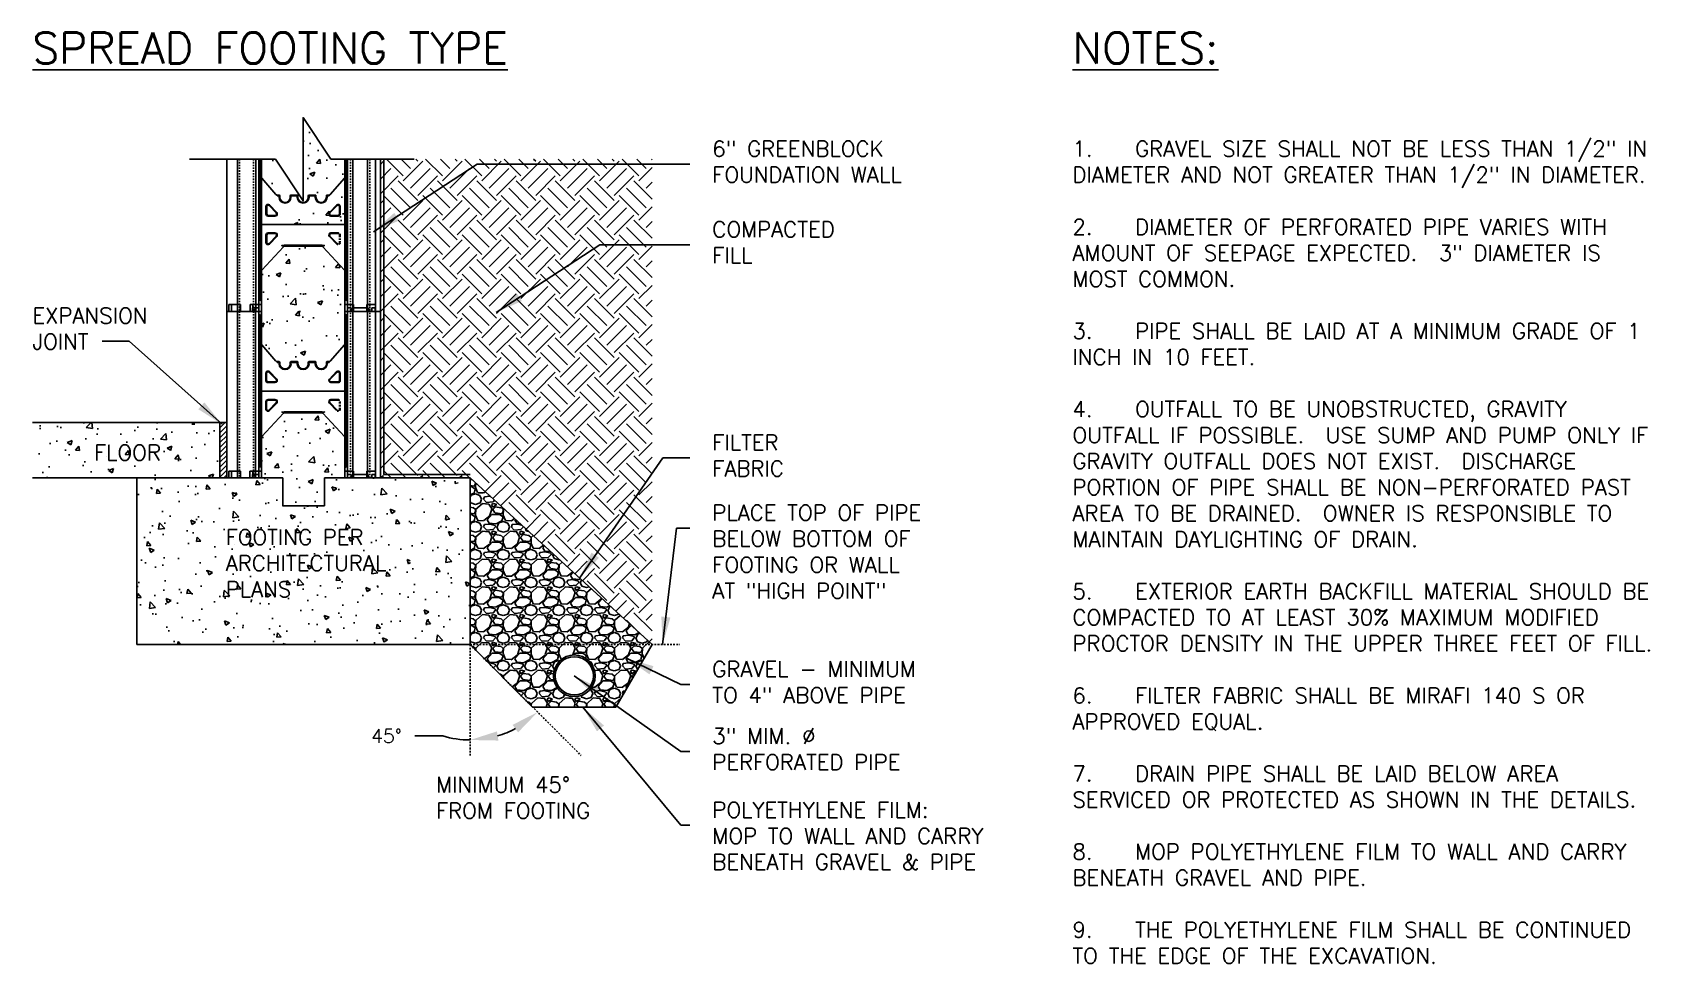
# Model space of a CAD drawing. Header units: inches. Extents: x 210 to 327, y -311 to -188.
# Drawn here: x 210.1 to 326.6, y -255.5 to -188.4 of the extents above; entities that cross this region are included whole.
import ezdxf

# ---------------------------------------------------------------- set-up
doc = ezdxf.new("R2010")
doc.units = ezdxf.units.IN
doc.header["$MEASUREMENT"] = 0
doc.linetypes.add('DASHED2', pattern=[0.375, 0.25, -0.125])
doc.linetypes.add('HIDDEN2', pattern=[0.1875, 0.125, -0.0625])
for name, color, linetype in [('LAYER 12', 12, 'Continuous'), ('LAYER 2', 2, 'Continuous'), ('LAYER 3', 3, 'Continuous'), ('LAYER 5', 5, 'Continuous'), ('LAYER 7', 7, 'Continuous'), ('LAYER 8', 8, 'Continuous'), ('LAYER 9', 9, 'Continuous')]:
    doc.layers.add(name, color=color, linetype=linetype)
doc.styles.add('NOTES', font='simplex.shx', dxfattribs={"height": 1})
doc.dimstyles.new('DIM-16', dxfattribs={"dimscale": 16, "dimtxt": 0.09375, "dimasz": 0.125, "dimexe": 0.1875, "dimexo": 0.0625, "dimgap": 0.0625, "dimtad": 0, "dimtih": 1, "dimtoh": 1, "dimdec": 4, "dimzin": 3, "dimdsep": 46, "dimlunit": 4, "dimtxsty": 'NOTES', "dimcen": 0.0625, "dimclrt": 4, "dimadec": 0, "dimazin": 0, "dimtfac": 1, "dimtdec": 4, "dimtofl": 0, "dimtmove": 0, "dimatfit": 3, "dimfxl": 1, "dimfrac": 2, "dimtolj": 1, "dimtzin": 0, "dimarcsym": 0})
pattern_1 = [(50, (0, 0), (3.5863, -0.31376), [0.375, -4.125]), (355, (0, 0), (-0.693757, 3.76096), [0.3, -3.3]), (100.4514, (0.299, -0.026), (2.892547, 3.447198), [0.3187, -3.50571]), (46.1842, (0, 1), (5.336205, -0.827595), [0.5625, -6.1875]), (96.6356, (0.4447, 0.931), (4.67331, 4.87059), [0.47805, -5.258565]), (351.1842, (0, 1), (4.67331, 4.87059), [0.45, -4.95]), (21, (0.5, 0.75), (2.984535, -2.013094), [0.375, -4.125]), (326, (0.5, 0.75), (1.216577, 3.62575), [0.3, -3.3]), (71.4514, (0.7487, 0.5822), (4.201113, 1.612652), [0.3187, -3.50571]), (37.5, (0, 0), (0.0607993, 1.6644693), [0, -3.26, 0, -3.35, 0, -3.3125]), (7.5, (0, 0), (1.315348, 1.972059), [0, -1.91, 0, -3.185, 0, -1.2625]), (327.5, (-1.115, 0), (2.669112, -0.1127744), [0, -1.25, 0, -3.9, 0, -5.175]), (317.5, (-1.615, 0), (2.91593, 0.500525), [0, -1.625, 0, -2.59, 0, -3.675])]

# ---------------------------------------------------------------- blocks, each defined once
blk = doc.blocks.new('A$C262E59E6')
at = {"layer": 'LAYER 12'}
for p, q in [((0.35, 12.5), (0.97, 12.5)), ((0.35, 12.5), (0.35, 0)), ((0.35, 12.5), (0.97, 12.5)), ((0.35, 12.5), (0.35, 12)), ((0.92, 12.5), (0.92, 0)), ((0.97, 12.5), (0.97, 12)), ((0.97, 12.5), (0.97, 12)), ((1.94, 12.5), (1.94, 12)), ((1.94, 12.5), (2.56, 12.5)), ((1.94, 12.5), (1.94, 12)), ((1.94, 12.5), (2.56, 12.5)), ((1.99, 12.5), (1.99, 0)), ((2.11, 12.25), (2.11, 12)), ((2.11, 12.25), (2.36, 12.25)), ((2.36, 12.25), (2.36, 0)), ((2.41, 11.73), (2.5, 11.78)), ((2.46, 11.65), (2.41, 11.73)), ((2.5, 11.78), (2.56, 11.67)), ((2.56, 12.5), (2.56, 12)), ((2.56, 11.65), (2.56, 9.67)), ((8.56, 12.5), (9.19, 12.5)), ((8.56, 12.5), (8.56, 12)), ((8.56, 12.5), (9.19, 12.5)), ((8.56, 9.67), (8.56, 11.65)), ((8.57, 11.67), (8.63, 11.78)), ((8.63, 11.78), (8.71, 11.73)), ((8.71, 11.73), (8.67, 11.65)), ((8.76, 12.25), (8.76, 0)), ((8.76, 12.25), (9.01, 12.25)), ((8.76, 12.25), (8.76, 12)), ((8.76, 12.25), (9.01, 12.25)), ((8.98, 12), (8.98, 0)), ((9.01, 12.25), (9.01, 12)), ((9.01, 12.25), (9.01, 12)), ((9.19, 12.5), (9.19, 12)), ((9.19, 12.5), (9.19, 12)), ((10.09, 12.5), (10.09, 12)), ((10.09, 12.5), (10.71, 12.5)), ((10.09, 12.5), (10.09, 12)), ((10.09, 12.5), (10.71, 12.5)), ((10.3, 12), (10.3, 0)), ((10.71, 12.5), (10.71, 12)), ((10.71, 12.5), (10.71, 12)), ((2.46, 11.63), (2.46, 0.93)), ((2.46, 11.59), (2.46, 11.62)), ((8.66, 11.63), (8.66, 0.93)), ((8.66, 11.62), (8.66, 11.59)), ((2.56, 9.67), (2.56, 2.91)), ((2.59, 9.6), (3.61, 8.41)), ((7.52, 8.41), (8.53, 9.6)), ((8.56, 2.91), (8.56, 9.67)), ((3.68, 8.38), (3.69, 8.38)), ((3.84, 8.38), (3.68, 8.38)), ((3.69, 8.38), (3.69, 8.33)), ((3.69, 8.33), (3.79, 8.33)), ((3.84, 8.28), (3.84, 8.23)), ((3.89, 8.23), (3.89, 8.33)), ((4.64, 8.33), (4.64, 8.23)), ((5.14, 8.38), (4.69, 8.38)), ((4.69, 8.23), (4.69, 8.28)), ((4.74, 8.33), (5.09, 8.33)), ((5.14, 8.28), (5.14, 8.23)), ((5.19, 8.23), (5.19, 8.33)), ((5.94, 8.33), (5.94, 8.23)), ((6.44, 8.38), (5.99, 8.38)), ((5.99, 8.23), (5.99, 8.28)), ((6.04, 8.33), (6.39, 8.33)), ((6.44, 8.28), (6.44, 8.23)), ((6.49, 8.23), (6.49, 8.33)), ((7.24, 8.33), (7.24, 8.23)), ((7.44, 8.38), (7.29, 8.38)), ((7.29, 8.23), (7.29, 8.28)), ((7.34, 8.33), (7.44, 8.33)), ((7.44, 8.33), (7.44, 8.38)), ((7.44, 8.38), (7.44, 8.38)), ((2.89, 7.02), (2.89, 7.56)), ((2.94, 7.02), (2.94, 7.56)), ((3.11, 7.63), (3.63, 7.09)), ((3.15, 7.66), (3.67, 7.12)), ((7.98, 7.66), (7.46, 7.12)), ((8.02, 7.63), (7.5, 7.09)), ((8.19, 7.02), (8.19, 7.56)), ((8.24, 7.02), (8.24, 7.56)), ((2.46, 6.25), (8.66, 6.25)), ((3.56, 6.92), (3.04, 6.92)), ((3.56, 6.87), (3.04, 6.87)), ((7.57, 6.92), (8.09, 6.92)), ((7.57, 6.87), (8.09, 6.87)), ((3.04, 5.65), (3.56, 5.65)), ((3.04, 5.6), (3.56, 5.6)), ((3.63, 5.43), (3.11, 4.89)), ((3.67, 5.4), (3.15, 4.86)), ((4.19, 4.77), (4.04, 4.75)), ((4.04, 4.74), (4.19, 4.72)), ((5.56, 4.77), (4.19, 4.77)), ((4.19, 4.72), (5.56, 4.72)), ((4.25, 4.7), (5.56, 4.7)), ((6.93, 4.77), (5.56, 4.77)), ((5.56, 4.72), (6.93, 4.72)), ((5.56, 4.7), (6.88, 4.7)), ((7.09, 4.75), (6.93, 4.77)), ((6.93, 4.72), (7.09, 4.74)), ((7.46, 5.4), (7.98, 4.86)), ((7.5, 5.43), (8.02, 4.89)), ((8.09, 5.65), (7.57, 5.65)), ((8.09, 5.6), (7.57, 5.6)), ((8.19, 4.96), (8.19, 5.5)), ((8.24, 4.96), (8.24, 5.5)), ((2.59, 2.98), (4.14, 4.66)), ((6.98, 4.66), (8.53, 2.98)), ((2.56, 0.9), (2.56, 2.91)), ((8.56, 2.91), (8.56, 0.9)), ((0.35, 0.5), (0.97, 0.5)), ((0.35, 0.5), (0.97, 0.5)), ((0.35, 0.5), (0.35, 0)), ((0.35, 0.5), (0.97, 0.5)), ((0.35, 0.5), (0.35, 0)), ((0.35, 0.5), (0.97, 0.5)), ((0.35, 0.5), (0.97, 0.5)), ((0.35, 0.5), (0.97, 0.5)), ((0.35, 0.5), (0.97, 0.5)), ((0.35, 0.5), (0.35, 0)), ((0.35, 0.5), (0.97, 0.5)), ((0.35, 0.5), (0.35, 0)), ((0.35, 0.5), (0.97, 0.5)), ((0.35, 0.5), (0.97, 0.5)), ((0.35, 0.5), (0.97, 0.5)), ((0.35, 0.5), (0.97, 0.5)), ((0.35, 0.5), (0.35, 0)), ((0.35, 0.5), (0.97, 0.5)), ((0.35, 0.5), (0.97, 0.5)), ((0.35, 0.5), (0.97, 0.5)), ((0.35, 0.5), (0.97, 0.5)), ((0.35, 0.5), (0.35, 0)), ((0.35, 0.5), (0.97, 0.5)), ((0.35, 0.5), (0.97, 0.5)), ((0.35, 0.5), (0.97, 0.5)), ((0.35, 0.5), (0.35, 0)), ((0.35, 0.5), (0.97, 0.5)), ((0.35, 0.5), (0.35, 0)), ((0.35, 0.5), (0.35, 0)), ((0.37, 0.25), (0.37, 0)), ((0.62, 0.25), (0.37, 0.25)), ((0.37, 0.25), (0.37, 0)), ((0.62, 0.25), (0.37, 0.25)), ((0.37, 0.25), (0.37, 0)), ((0.62, 0.25), (0.37, 0.25)), ((0.62, 0.25), (0.62, 0)), ((0.62, 0.25), (0.62, 0)), ((0.62, 0.25), (0.62, 0)), ((1.94, 0.25), (0.87, 0.25)), ((0.87, 0.25), (0.87, 0)), ((1.94, 0.25), (0.87, 0.25)), ((0.87, 0.25), (0.87, 0)), ((1.94, 0.25), (0.87, 0.25)), ((0.87, 0.25), (0.87, 0)), ((0.97, 0.5), (0.97, 0)), ((0.97, 0.5), (0.97, 0)), ((0.97, 0.5), (0.97, 0)), ((0.97, 0.5), (0.97, 0)), ((0.97, 0.5), (0.97, 0)), ((0.97, 0.5), (0.97, 0)), ((0.97, 0.5), (0.97, 0)), ((0.97, 0.5), (0.97, 0)), ((0.97, 0.5), (0.97, 0)), ((0.97, 0.5), (0.97, 0)), ((0.97, 0.5), (0.97, 0)), ((0.97, 0.5), (0.97, 0)), ((0.97, 0.5), (0.97, 0)), ((0.97, 0.5), (0.97, 0)), ((0.97, 0.5), (0.97, 0)), ((0.97, 0.5), (0.97, 0)), ((0.97, 0.5), (0.97, 0)), ((0.97, 0.5), (0.97, 0)), ((0.97, 0.5), (0.97, 0)), ((0.97, 0.5), (0.97, 0)), ((1.94, 0.5), (1.94, 0)), ((1.94, 0.5), (2.56, 0.5)), ((1.94, 0.5), (1.94, 0)), ((1.94, 0.5), (2.56, 0.5)), ((1.94, 0.5), (1.94, 0)), ((1.94, 0.5), (2.56, 0.5)), ((1.94, 0.5), (1.94, 0)), ((1.94, 0.5), (2.56, 0.5)), ((1.94, 0.5), (1.94, 0)), ((1.94, 0.5), (2.56, 0.5)), ((1.94, 0.5), (1.94, 0)), ((1.94, 0.5), (2.56, 0.5)), ((1.94, 0.5), (1.94, 0)), ((1.94, 0.5), (2.56, 0.5)), ((1.94, 0.5), (1.94, 0)), ((2.56, 0.5), (1.94, 0.5)), ((1.94, 0.5), (1.94, 0)), ((1.94, 0.5), (2.56, 0.5)), ((1.94, 0.5), (1.94, 0)), ((1.94, 0.5), (2.56, 0.5)), ((1.94, 0.5), (1.94, 0)), ((1.94, 0.5), (2.56, 0.5)), ((1.94, 0.5), (1.94, 0)), ((1.94, 0.5), (2.56, 0.5)), ((1.94, 0.5), (1.94, 0)), ((1.94, 0.5), (2.56, 0.5)), ((1.94, 0.5), (1.94, 0)), ((1.94, 0.5), (2.56, 0.5)), ((1.94, 0.5), (1.94, 0)), ((1.94, 0.5), (2.56, 0.5)), ((1.94, 0.5), (1.94, 0)), ((1.94, 0.5), (2.56, 0.5)), ((1.94, 0.5), (1.94, 0)), ((1.94, 0.5), (2.56, 0.5)), ((1.94, 0.5), (1.94, 0)), ((1.94, 0.5), (2.56, 0.5)), ((1.94, 0.5), (1.94, 0)), ((2.56, 0.5), (1.94, 0.5)), ((1.94, 0.5), (1.94, 0)), ((1.94, 0.5), (2.56, 0.5)), ((1.94, 0.5), (1.94, 0)), ((1.94, 0.5), (2.56, 0.5)), ((1.94, 0.5), (1.94, 0)), ((2.56, 0.5), (1.94, 0.5)), ((1.94, 0.5), (1.94, 0)), ((1.94, 0.5), (2.56, 0.5)), ((2.11, 0.25), (2.11, 0)), ((2.11, 0.25), (2.36, 0.25)), ((2.11, 0.25), (2.11, 0)), ((2.11, 0.25), (2.36, 0.25)), ((2.11, 0.25), (2.11, 0)), ((2.11, 0.25), (2.36, 0.25)), ((2.11, 0.25), (2.11, 0)), ((2.36, 0.25), (2.11, 0.25)), ((2.11, 0.25), (2.11, 0)), ((2.11, 0.25), (2.36, 0.25)), ((2.11, 0.25), (2.11, 0)), ((2.11, 0.25), (2.36, 0.25)), ((2.11, 0.25), (2.11, 0)), ((2.11, 0.25), (2.36, 0.25)), ((2.11, 0.25), (2.11, 0)), ((2.11, 0.25), (2.36, 0.25)), ((2.11, 0.25), (2.11, 0)), ((2.11, 0.25), (2.36, 0.25)), ((2.11, 0.25), (2.11, 0)), ((2.36, 0.25), (2.11, 0.25)), ((2.11, 0.25), (2.11, 0)), ((2.11, 0.25), (2.36, 0.25)), ((2.11, 0.25), (2.11, 0)), ((2.36, 0.25), (2.11, 0.25)), ((2.36, 0.25), (2.36, 0)), ((2.36, 0.25), (2.36, 0)), ((2.36, 0.25), (2.36, 0)), ((2.46, 0.9), (2.41, 0.82)), ((2.41, 0.82), (2.5, 0.77)), ((2.46, 0.96), (2.46, 0.93)), ((2.5, 0.77), (2.56, 0.88)), ((2.56, 0.5), (2.56, 0)), ((2.56, 0.5), (2.56, 0)), ((2.56, 0.5), (2.56, 0)), ((2.56, 0.5), (2.56, 0)), ((2.56, 0.5), (2.56, 0)), ((2.56, 0.5), (2.56, 0)), ((2.56, 0.5), (2.56, 0)), ((2.56, 0.5), (2.56, 0)), ((2.56, 0.5), (2.56, 0)), ((2.56, 0.5), (2.56, 0)), ((2.56, 0.5), (2.56, 0)), ((8.56, 0.5), (9.18, 0.5)), ((8.56, 0.5), (9.18, 0.5)), ((8.56, 0.5), (9.18, 0.5)), ((8.57, 0.88), (8.63, 0.77)), ((8.63, 0.77), (8.71, 0.82)), ((8.66, 0.93), (8.66, 0.96)), ((8.71, 0.82), (8.67, 0.9)), ((8.76, 0.5), (8.76, 0)), ((8.76, 0.5), (9.39, 0.5)), ((8.76, 0.25), (8.76, 0)), ((8.76, 0.25), (9.01, 0.25)), ((8.76, 0.25), (9.01, 0.25)), ((8.76, 0.25), (8.76, 0)), ((8.76, 0.25), (9.01, 0.25)), ((8.96, 0.25), (9.21, 0.25)), ((9.01, 0.25), (9.01, 0)), ((9.01, 0.25), (9.01, 0)), ((9.01, 0.25), (9.01, 0)), ((9.18, 0.5), (9.18, 0)), ((9.18, 0.5), (9.18, 0)), ((9.18, 0.5), (9.18, 0)), ((9.21, 0.25), (9.21, 0)), ((9.39, 0.5), (9.39, 0)), ((10.08, 0.5), (10.08, 0)), ((10.08, 0.5), (10.71, 0.5)), ((10.08, 0.5), (10.08, 0)), ((10.08, 0.5), (10.71, 0.5)), ((10.08, 0.5), (10.08, 0)), ((10.08, 0.5), (10.71, 0.5)), ((10.29, 0.5), (10.29, 0)), ((10.29, 0.5), (10.91, 0.5)), ((10.71, 0.5), (10.71, 0)), ((10.71, 0.5), (10.71, 0)), ((10.71, 0.5), (10.71, 0)), ((10.91, 0.5), (10.91, 0))]:
    blk.add_line(p, q, dxfattribs=at)
at = {"layer": 'LAYER 12', "linetype": 'DASHED2', "ltscale": 0.15}
for p, q in [((0.76, 12.5), (0.76, 0)), ((2.15, 12.5), (2.15, 0)), ((9.14, 12), (9.14, 0)), ((10.14, 12), (10.14, 0)), ((2.89, 4.96), (2.89, 5.5)), ((2.94, 4.96), (2.94, 5.5))]:
    blk.add_line(p, q, dxfattribs=at)
at = {"layer": 'LAYER 12'}
for centre, radius, start, end in [((2.41, 11.62), 0.05, 0, 30), ((2.51, 11.65), 0.05, 0, 30), ((8.61, 11.65), 0.05, 150, 180), ((8.71, 11.62), 0.05, 150, 180), ((2.66, 9.67), 0.1, 180, 223.8309), ((8.46, 9.67), 0.1, 316.1691, 360), ((3.68, 8.48), 0.1, 223.8309, 270), ((3.79, 8.28), 0.05, 360, 90), ((3.84, 8.33), 0.05, 0, 90), ((4.26, 8.23), 0.425, 180, 360), ((4.26, 8.23), 0.375, 180, 0), ((4.69, 8.33), 0.05, 90, 180), ((4.74, 8.28), 0.05, 90, 180), ((5.09, 8.28), 0.05, 360, 90), ((5.14, 8.33), 0.05, 0, 90), ((5.56, 8.23), 0.425, 180, 270), ((5.56, 8.23), 0.375, 180, 270), ((5.56, 8.23), 0.425, 270, 0), ((5.56, 8.23), 0.375, 270, 0), ((5.99, 8.33), 0.05, 90, 180), ((6.04, 8.28), 0.05, 90, 180), ((6.39, 8.28), 0.05, 0, 90), ((6.44, 8.33), 0.05, 0, 90), ((6.86, 8.23), 0.425, 180, 0), ((6.86, 8.23), 0.375, 180, 0), ((7.29, 8.33), 0.05, 90, 180), ((7.34, 8.28), 0.05, 90, 180), ((7.44, 8.48), 0.1, 270, 316.1691), ((3.04, 7.56), 0.15, 43.8309, 180), ((3.04, 7.02), 0.15, 180, 270), ((3.04, 7.56), 0.1, 43.8309, 180), ((3.04, 7.02), 0.1, 180, 270), ((3.56, 7.02), 0.15, 270, 43.8309), ((3.56, 7.02), 0.1, 270, 43.8309), ((7.57, 7.02), 0.15, 136.1691, 270), ((7.57, 7.02), 0.1, 136.1691, 270), ((8.09, 7.56), 0.15, 0, 136.1691), ((8.09, 7.56), 0.1, 0, 136.1691), ((8.09, 7.02), 0.15, 270, 0), ((8.09, 7.02), 0.1, 270, 360), ((3.56, 5.5), 0.15, 316.1691, 90), ((3.56, 5.5), 0.1, 316.1691, 90), ((4.04, 4.75), 0.01, 97.4099, 262.5901), ((4.25, 4.55), 0.15, 90, 135), ((6.88, 4.55), 0.15, 45, 90), ((7.09, 4.75), 0.01, 277.4099, 82.5901), ((7.57, 5.5), 0.15, 90, 223.8309), ((7.57, 5.5), 0.1, 90, 223.8309), ((8.09, 4.96), 0.15, 223.8309, 360), ((8.09, 4.96), 0.1, 223.8309, 0), ((8.09, 5.5), 0.15, 360, 90), ((8.09, 5.5), 0.1, 0, 90), ((2.66, 2.91), 0.1, 135, 180), ((8.46, 2.91), 0.1, 360, 45), ((2.41, 0.93), 0.05, 330, 360), ((2.51, 0.9), 0.05, 330, 360), ((8.61, 0.9), 0.05, 180, 210), ((8.71, 0.93), 0.05, 180, 210)]:
    blk.add_arc(centre, radius, start, end, dxfattribs=at)
at = {"layer": 'LAYER 12', "linetype": 'DASHED2', "ltscale": 0.15}
for centre, radius, start, end in [((3.04, 5.5), 0.15, 90, 180), ((3.04, 4.96), 0.15, 180, 316.1691), ((3.04, 5.5), 0.1, 90, 180), ((3.04, 4.96), 0.1, 180, 316.1691)]:
    blk.add_arc(centre, radius, start, end, dxfattribs=at)
at = {"layer": 'LAYER 3'}
for p, q in [((0, 12), (0, 0)), ((0, 12), (2.56, 12)), ((2.56, 12), (2.56, 0)), ((8.56, 12), (8.56, 0)), ((8.56, 12), (11.06, 12)), ((11.06, 12), (11.06, 0)), ((0, 0), (2.56, 0)), ((8.56, 0), (11.06, 0))]:
    blk.add_line(p, q, dxfattribs=at)
blk = doc.blocks.new('*D13')
at = {"layer": 'DEFPOINTS', "color": 0}
for p in [(241.63, -232.47), (241.63, -232.47), (245.06, -238.42), (241.63, -240.47), (249.63, -240.47)]:
    blk.add_point(p, dxfattribs=at)
at = {"layer": 'LAYER 7', "color": 0, "lineweight": -2}
blk.add_line((239.65, -239.05), (237.65, -239.05), dxfattribs=at)
for start, end in [(286.7364, 298.2636), (253.2636, 270)]:
    blk.add_arc((241.63, -232.47), 6.87, start, end, dxfattribs=at)
at = {"layer": 'LAYER 7', "color": 0}
for points in [[(244.68, -238.25), (245.08, -238.79), (246.49, -237.33)], [(243.66, -239.38), (243.56, -238.72), (241.63, -239.34)]]:
    blk.add_solid(points, dxfattribs=at)
at = {"layer": 'LAYER 7', "color": 4, "insert": (235.6, -239.05), "char_height": 1, "attachment_point": 5, "style": 'NOTES'}
blk.add_mtext('\\A1;45°', dxfattribs=at)

msp = doc.modelspace()

# ---------------------------------------------------------------- hatches: boundary and pattern name
at = {"layer": 'LAYER 12'}
h = msp.add_hatch(dxfattribs=at)
h.set_pattern_fill('AR-CONC,_O', color=256, scale=0.5)
h.set_pattern_definition(pattern_1)
h.paths.add_polyline_path([(227.59766, -197.50299), (226.59766, -197.50299), (226.59766, -198.79702, 0.193614525), (226.62552, -198.86627), (227.64315, -200.0565, 0.223528263), (227.72266, -200.08698), (227.72266, -200.08725), (227.87266, -200.08725, -0.414213562), (227.92266, -200.13725), (227.92266, -200.24225, 1), (228.67266, -200.24225), (228.67266, -200.13725, -0.414213562), (228.72266, -200.08725), (229.17266, -200.08725, -0.414213562), (229.22266, -200.13725), (229.22266, -200.24225, 0.414213562), (229.59766, -200.61725, 0.414213562), (229.97266, -200.24225), (229.97266, -200.13725, -0.414213562), (230.02266, -200.08725), (230.47266, -200.08725, -0.414213562), (230.52266, -200.13725), (230.52266, -200.24225, 1), (231.27266, -200.24225), (231.27266, -200.13725, -0.414213562), (231.32266, -200.08725), (231.47266, -200.08725), (231.47266, -200.13725), (231.37266, -200.13725, 0.414213562), (231.32266, -200.18725), (231.32266, -200.24225, -1), (230.47266, -200.24225), (230.47266, -200.18725, 0.414213562), (230.42266, -200.13725), (230.07266, -200.13725, 0.414213562), (230.02266, -200.18725), (230.02266, -200.24225, -0.414213562), (229.59766, -200.66725, -0.414213562), (229.17266, -200.24225), (229.17266, -200.18725, 0.414213562), (229.12266, -200.13725), (228.97508, -200.13725), (228.97508, -202.21725), (232.59766, -202.21725), (232.59766, -198.79702), (232.59766, -197.50299), (231.59766, -197.50299), (229.59766, -194.50299), (229.59766, -200.50299)])
h.paths.add_polyline_path([(228.54766, -200.24225, -1), (228.04766, -200.24225, -1)], flags=16)
h.paths.add_polyline_path([(231.49507, -201.34337), (232.01445, -200.80235, -0.675582827), (232.27266, -200.90623), (232.27266, -201.44725, -0.414213562), (232.12266, -201.59725), (231.60328, -201.59725, -0.660824753)], flags=16)
h.paths.add_polyline_path([(231.53114, -201.378), (232.05052, -200.83697, -0.675582827), (232.22266, -200.90623), (232.22266, -201.44725, -0.414213562), (232.12266, -201.54725), (231.60328, -201.54725, -0.660824753)], flags=0)
h = msp.add_hatch(dxfattribs=at)
h.set_pattern_fill('EARTH,_O', color=256, scale=8, angle=45)
h.set_pattern_definition([(45, (-8.215, 3.5212), (2e-16, 2.828427), [2, -2]), (45, (-8.7452, 4.0516), (2e-16, 2.828427), [2, -2]), (45, (-9.2756, 4.582), (2e-16, 2.828427), [2, -2]), (135, (-9.2756, 4.9355), (-2.828427, 4e-16), [2, -2]), (135, (-8.7452, 5.4658), (-2.828427, 4e-16), [2, -2]), (135, (-8.215, 5.9961), (-2.828427, 4e-16), [2, -2])])
h.paths.add_polyline_path([(254.72699, -197.50299), (237.59766, -197.50299), (235.16016, -197.50299), (235.16016, -208.46725), (235.16016, -220.46727), (241.62891, -220.46727), (254.72699, -232.46727)])
h = msp.add_hatch(dxfattribs=at)
h.set_pattern_fill('AR-CONC,_O', color=256, scale=0.5)
h.set_pattern_definition(pattern_1)
h.paths.add_polyline_path([(226.59766, -205.51961), (228.09512, -203.90153), (228.16987, -203.82075), (228.28479, -203.76725), (230.78936, -203.76725), (231.0166, -203.81118), (232.59766, -205.51961), (232.59766, -210.7982), (231.47266, -212.08726), (227.71528, -212.08726), (226.59766, -210.79703)])
h = msp.add_hatch(dxfattribs=at)
h.set_pattern_fill('AR-CONC,_O', color=256, scale=0.5)
h.set_pattern_definition(pattern_1)
h.paths.add_polyline_path([(223.59766, -216.46726), (210.09766, -216.46726), (210.09766, -220.46726), (223.59766, -220.46726)])
h = msp.add_hatch(dxfattribs=at)
h.set_pattern_fill('AR-CONC,_O', color=256, scale=0.5)
h.set_pattern_definition(pattern_1)
h.paths.add_polyline_path([(226.59766, -217.55868), (228.28479, -215.76726), (229.10008, -215.76726), (229.10008, -222.46727), (228.12891, -222.46727), (228.12891, -220.46727), (226.59766, -220.40182)])
h.paths.add_polyline_path([(229.10008, -215.76726), (230.12891, -215.76726), (230.12891, -222.46727), (229.10008, -222.46727)])
h.paths.add_polyline_path([(230.12891, -215.76726), (230.91053, -215.76726), (232.59005, -217.52041), (232.59766, -220.46727), (231.12891, -220.46727), (231.12891, -222.46727), (230.12891, -222.46727)])
h = msp.add_hatch(dxfattribs=at)
h.set_pattern_fill('AR-CONC,_O', color=256, scale=0.5)
h.set_pattern_definition([(130, (237.5977, -160.762), (-3.5863, -0.31376), [0.375, -4.125]), (185, (237.5977, -160.762), (0.69376, 3.76096), [0.3, -3.3]), (79.5486, (237.2988, -160.7882), (-2.89255, 3.4472), [0.3187, -3.50571]), (133.816, (237.5977, -159.762), (-5.3362, -0.8276), [0.5625, -6.1875]), (83.3644, (237.153, -159.831), (-4.6733, 4.8706), [0.47805, -5.25856]), (188.816, (237.5977, -159.762), (-4.6733, 4.8706), [0.45, -4.95]), (159, (237.0977, -160.012), (-2.98454, -2.0131), [0.375, -4.125]), (214, (237.0977, -160.012), (-1.21658, 3.62575), [0.3, -3.3]), (108.5486, (236.849, -160.18), (-4.20111, 1.61265), [0.3187, -3.50571]), (142.5, (237.5977, -160.7621), (-0.0608, 1.66447), [0, -3.26, 0, -3.35, 0, -3.3125]), (172.5, (237.5977, -160.7621), (-1.315348, 1.97206), [0, -1.91, 0, -3.185, 0, -1.2625]), (212.5, (238.7127, -160.7621), (-2.669112, -0.112774), [0, -1.25, 0, -3.9, 0, -5.175]), (222.5, (239.2127, -160.762), (-2.91593, 0.500525), [0, -1.625, 0, -2.59, 0, -3.675])])
h.paths.add_polyline_path([(228.12891, -222.46727), (231.12891, -222.46727), (231.12891, -220.46727), (239.62891, -220.46727, -0.414213562), (241.62891, -222.46727), (241.62891, -232.46727), (217.62891, -232.46727), (217.62891, -220.46727), (228.12891, -220.46727)])
h.paths.add_polyline_path([(221.31641, -226.46727, 1), (221.94141, -226.46727, 1)], flags=16)
h.paths.add_polyline_path([(237.31641, -226.46727, 1), (237.94141, -226.46727, 1)], flags=16)
at = {"layer": 'LAYER 8'}
h = msp.add_hatch(dxfattribs=at)
h.set_pattern_fill('ANSI31', color=256, scale=2, style=0)
h.set_pattern_definition([(45, (-8.2149, 3.52124), (-0.1767767, 0.1767767), [])])
h.paths.add_polyline_path([(224.09766, -216.46726), (223.59766, -216.46726), (223.59766, -220.46726), (224.09766, -220.46726)])
at = {"layer": 'LAYER 9'}
h = msp.add_hatch(dxfattribs=at)
h.set_pattern_fill('GRAVEL,_O', color=256, scale=2)
h.set_pattern_definition([(228.0128, (1.44, 2), (-15.999996464, -18.000002683), [0.269072, -26.638176]), (184.9697, (1.26, 1.8), (24.000002103, 1.999982614), [0.461736, -45.71185]), (132.5104, (0.8, 1.76), (19.999981437, -22.000017348), [0.325576, -32.232064]), (267.2737, (0.02, 1.26), (1.999992035, 40.00000059), [0.420476, -41.627116]), (292.8337, (0, 0.84), (-10.00001981, 23.999992824), [0.41231, -40.818746]), (357.2737, (0.16, 0.46), (-40.00000059, 1.999992035), [0.420476, -41.627116]), (37.6942, (0.58, 0.44), (-26.000014691, -19.99998081), [0.556058, -55.049698]), (72.2553, (1.02, 0.78), (14.000021525, 43.999992462), [0.524976, -51.972642]), (121.4296, (1.18, 1.28), (-16.000016468, 25.999990073), [0.4219, -41.768146]), (175.2364, (0.96, 1.64), (22.00000189, -1.999983065), [0.481664, -23.601526]), (222.3974, (0.48, 1.68), (-24.000014702, -21.999984164), [0.622896, -61.66675]), (138.8141, (2, 1.24), (-14.00000589, 11.99999463), [0.212602, -21.047688]), (171.4692, (1.84, 1.38), (25.99999657, -4.00001582), [0.404474, -40.043022]), (225, (1.44, 1.44), (-2e-16, -2.0000006), [0.282842, -2.545584]), (203.1986, (1.3, 1.68), (9.99999946, 4.00000265), [0.152316, -15.07923]), (291.8014, (1.16, 1.62), (-1.99999982, 6.00000055), [0.215406, -10.554924]), (30.9638, (1.24, 1.42), (5.99999604, 4.00000497), [0.349858, -11.312046]), (161.5651, (1.54, 1.6), (4.0000009, -1.9999968), [0.252982, -6.071574]), (16.3895, (0, 1.62), (20.000004397, 5.99998542), [0.3544, -35.08569]), (70.3462, (0.34, 1.72), (-7.999990495, -22.00000427), [0.297322, -29.434816]), (293.1986, (1.54, 2), (-4.00000265, 9.99999946), [0.30463, -14.926916]), (343.6105, (1.66, 1.72), (-20.000004397, 5.99998542), [0.3544, -35.08569]), (339.444, (0, 0.38), (-10.00000369, 3.999992), [0.34176, -16.746248]), (294.7751, (0.32, 0.26), (-9.99998438, 22.000006844), [0.286356, -28.349286]), (66.8014, (1.56, 0), (4.00000265, 9.99999946), [0.30463, -14.926916]), (17.354, (1.68, 0.28), (-26.00000404, -7.999989005), [0.335262, -33.190848]), (69.444, (0.58, 0), (-3.999992, -10.00000369), [0.17088, -16.917128]), (101.3099, (1.44, 0), (-1.99999526, 8.0000015), [0.10198, -10.096058]), (165.9638, (1.42, 0.1), (6.0000011, -1.9999961), [0.41231, -7.8339]), (186.009, (1.02, 0.2), (19.999999502, 1.999998635), [0.3821, -37.827846]), (303.6901, (1.24, 1.24), (-2.0000027, 3.9999991), [0.288444, -6.922658]), (353.1572, (1.4, 1), (33.999998731, -4.000015996), [0.503588, -49.855126]), (60.9454, (1.9, 0.94), (-8.00000005, -14.00000077), [0.205912, -20.385348]), (90, (2, 1.12), (-2, 2), [0.12, -1.88]), (120.2564, (0.98, 0.26), (7.999989774, -14.00000491), [0.277848, -27.50704]), (48.0128, (0.84, 0.5), (15.999996464, 18.000002683), [0.538144, -26.369104]), (0, (1.2, 0.9), (2, 2), [0.52, -1.48]), (325.3048, (1.72, 0.9), (-19.99998852, 14.00001722), [0.316228, -31.306548]), (254.0546, (1.98, 0.72), (-1.99999978, -8.00000025), [0.291204, -14.269016]), (207.646, (1.9, 0.44), (-37.999991614, -20.000015426), [0.47413, -46.938948]), (175.4261, (1.48, 0.22), (-26.000001117, 1.999989602), [0.501598, -49.658148])])
h.paths.add_polyline_path([(241.62891, -220.46727), (241.62891, -232.46727), (254.72699, -232.46727)])
h.paths.add_polyline_path([(254.72699, -232.46727), (241.62891, -232.46727), (246.12891, -236.96727), (252.12891, -236.96727)])
h.paths.add_polyline_path([(250.62891, -234.71727, -1), (247.62891, -234.71727, -1)], flags=16)
h.paths.add_polyline_path([(250.50391, -234.71727, -1), (247.75391, -234.71727, -1)], flags=0)

# ---------------------------------------------------------------- linework, layer by layer
at = {"layer": 'LAYER 12'}
for p, q in [((224.86266, -197.50299), (224.86266, -208.46725)), ((226.18266, -197.50299), (226.18266, -208.46725)), ((226.39766, -197.50299), (226.39766, -208.46725)), ((226.49766, -197.50299), (226.49766, -207.53999)), ((226.59766, -198.79702), (226.59766, -197.50299)), ((232.59766, -197.50299), (232.59766, -198.79702)), ((232.69766, -197.50299), (232.69766, -207.53999)), ((232.79766, -197.50299), (232.79766, -208.46725)), ((233.17266, -197.50299), (233.17266, -208.46725)), ((234.23516, -197.50299), (234.23516, -208.46725)), ((234.81016, -197.50299), (234.81016, -208.46725)), ((226.59766, -205.55867), (226.59766, -198.79702)), ((227.64315, -200.0565), (226.62552, -198.86627)), ((232.56981, -198.86627), (231.55218, -200.0565)), ((232.59766, -198.79702), (232.59766, -205.55867)), ((227.72266, -200.08725), (227.71528, -200.08725)), ((227.71528, -200.08725), (227.87266, -200.08725)), ((227.72266, -200.13725), (227.72266, -200.08725)), ((227.82266, -200.13725), (227.72266, -200.13725)), ((227.87266, -200.24225), (227.87266, -200.18725)), ((227.92266, -200.13725), (227.92266, -200.24225)), ((228.67266, -200.24225), (228.67266, -200.13725)), ((228.72266, -200.08725), (229.17266, -200.08725)), ((228.72266, -200.18725), (228.72266, -200.24225)), ((229.12266, -200.13725), (228.77266, -200.13725)), ((229.17266, -200.24225), (229.17266, -200.18725)), ((229.22266, -200.13725), (229.22266, -200.24225)), ((229.97266, -200.24225), (229.97266, -200.13725)), ((230.02266, -200.08725), (230.47266, -200.08725)), ((230.02266, -200.18725), (230.02266, -200.24225)), ((230.42266, -200.13725), (230.07266, -200.13725)), ((230.47266, -200.24225), (230.47266, -200.18725)), ((230.52266, -200.13725), (230.52266, -200.24225)), ((231.27266, -200.24225), (231.27266, -200.13725)), ((231.32266, -200.08725), (231.48004, -200.08725)), ((231.32266, -200.18725), (231.32266, -200.24225)), ((231.47266, -200.13725), (231.37266, -200.13725)), ((231.48004, -200.08725), (231.47266, -200.08725)), ((231.47266, -200.08725), (231.47266, -200.13725)), ((226.92266, -201.44725), (226.92266, -200.90623)), ((226.97266, -201.44725), (226.97266, -200.90623)), ((227.1448, -200.83697), (227.66418, -201.378)), ((227.18087, -200.80235), (227.70025, -201.34337)), ((232.01445, -200.80235), (231.49507, -201.34337)), ((232.05052, -200.83697), (231.53114, -201.378)), ((232.22266, -201.44725), (232.22266, -200.90623)), ((232.27266, -201.44725), (232.27266, -200.90623)), ((232.69766, -202.21725), (226.49766, -202.21725)), ((227.59204, -201.54725), (227.07266, -201.54725)), ((227.59204, -201.59725), (227.07266, -201.59725)), ((231.60328, -201.54725), (232.12266, -201.54725)), ((231.60328, -201.59725), (232.12266, -201.59725)), ((228.17873, -203.81118), (226.62695, -205.48796)), ((226.92266, -203.50827), (226.92266, -202.96725)), ((226.97266, -203.50827), (226.97266, -202.96725)), ((227.07266, -202.81725), (227.59204, -202.81725)), ((227.07266, -202.86725), (227.59204, -202.86725)), ((227.66418, -203.0365), (227.1448, -203.57752)), ((227.70025, -203.07113), (227.18087, -203.61215)), ((228.07128, -203.71233), (228.22739, -203.69725)), ((228.22739, -203.74725), (228.07128, -203.73216)), ((228.22739, -203.69725), (229.59766, -203.69725)), ((229.59766, -203.74725), (228.22739, -203.74725)), ((229.59766, -203.76725), (228.28479, -203.76725)), ((229.59766, -203.69725), (230.96793, -203.69725)), ((230.96793, -203.74725), (229.59766, -203.74725)), ((230.91053, -203.76725), (229.59766, -203.76725)), ((230.96793, -203.69725), (231.12404, -203.71233)), ((231.12404, -203.73216), (230.96793, -203.74725)), ((232.56837, -205.48796), (231.0166, -203.81118)), ((231.49507, -203.07113), (232.01445, -203.61215)), ((231.53114, -203.0365), (232.05052, -203.57752)), ((232.12266, -202.81725), (231.60328, -202.81725)), ((232.12266, -202.86725), (231.60328, -202.86725)), ((226.59766, -205.55867), (226.59766, -207.56679)), ((232.59766, -207.56679), (232.59766, -205.55867)), ((224.24766, -207.96725), (224.24766, -208.46725)), ((224.87266, -207.96725), (224.24766, -207.96725)), ((224.45196, -207.96725), (224.45196, -208.46725)), ((225.07696, -207.96725), (224.45196, -207.96725)), ((224.45196, -207.96725), (224.45196, -208.46725)), ((225.07696, -207.96725), (224.45196, -207.96725)), ((224.45196, -207.96725), (224.45196, -208.46725)), ((225.07696, -207.96725), (224.45196, -207.96725)), ((224.87266, -207.96725), (224.87266, -208.46725)), ((225.07696, -207.96725), (225.07696, -208.46725)), ((225.07696, -207.96725), (225.07696, -208.46725)), ((225.07696, -207.96725), (225.07696, -208.46725)), ((225.77266, -207.96725), (225.77266, -208.46725)), ((226.39766, -207.96725), (225.77266, -207.96725)), ((225.94766, -208.21725), (225.94766, -208.46725)), ((226.19766, -208.21725), (225.94766, -208.21725)), ((225.97696, -207.96725), (225.97696, -208.46725)), ((226.59766, -207.96725), (225.97696, -207.96725)), ((225.97696, -207.96725), (225.97696, -208.46725)), ((226.59766, -207.96725), (225.97696, -207.96725)), ((225.97696, -207.96725), (225.97696, -208.46725)), ((226.59766, -207.96725), (225.97696, -207.96725)), ((226.15196, -208.21725), (226.15196, -208.46725)), ((226.40196, -208.21725), (226.15196, -208.21725)), ((226.15196, -208.21725), (226.15196, -208.46725)), ((226.40196, -208.21725), (226.15196, -208.21725)), ((226.15196, -208.21725), (226.15196, -208.46725)), ((226.40196, -208.21725), (226.15196, -208.21725)), ((226.39766, -207.96725), (226.39766, -208.46725)), ((226.40196, -208.21725), (226.40196, -208.46725)), ((226.40196, -208.21725), (226.40196, -208.46725)), ((226.44527, -207.64413), (226.49096, -207.56499)), ((226.53188, -207.69413), (226.44527, -207.64413)), ((226.49766, -207.53999), (226.49766, -207.50339)), ((226.59096, -207.59179), (226.53188, -207.69413)), ((232.59766, -207.96725), (232.59766, -208.46725)), ((233.22266, -207.96725), (232.59766, -207.96725)), ((233.22266, -207.96725), (232.59766, -207.96725)), ((233.22266, -207.96725), (232.59766, -207.96725)), ((233.22266, -207.96725), (232.59766, -207.96725)), ((232.59766, -207.96725), (232.59766, -208.46725)), ((233.22266, -207.96725), (232.59766, -207.96725)), ((232.59766, -207.96725), (232.59766, -208.46725)), ((233.22266, -207.96725), (232.59766, -207.96725)), ((233.22266, -207.96725), (232.59766, -207.96725)), ((233.22266, -207.96725), (232.59766, -207.96725)), ((233.22266, -207.96725), (232.59766, -207.96725)), ((232.59766, -207.96725), (232.59766, -208.46725)), ((233.22266, -207.96725), (232.59766, -207.96725)), ((233.22266, -207.96725), (232.59766, -207.96725)), ((233.22266, -207.96725), (232.59766, -207.96725)), ((233.22266, -207.96725), (232.59766, -207.96725)), ((232.59766, -207.96725), (232.59766, -208.46725)), ((233.22266, -207.96725), (232.59766, -207.96725)), ((233.22266, -207.96725), (232.59766, -207.96725)), ((232.59766, -207.96725), (232.59766, -208.46725)), ((232.59766, -207.96725), (233.22266, -207.96725)), ((233.22266, -207.96725), (232.59766, -207.96725)), ((232.59766, -207.96725), (232.59766, -208.46725)), ((233.22266, -207.96725), (232.59766, -207.96725)), ((232.59766, -207.96725), (232.59766, -208.46725)), ((232.59766, -207.96725), (233.22266, -207.96725)), ((232.59766, -207.96725), (232.59766, -208.46725)), ((233.22266, -207.96725), (232.59766, -207.96725)), ((233.22266, -207.96726), (232.59766, -207.96726)), ((232.59766, -207.96726), (232.59766, -208.46726)), ((233.22266, -207.96726), (232.59766, -207.96726)), ((232.59766, -207.96726), (232.59766, -208.46726)), ((232.59766, -207.96726), (233.22266, -207.96726)), ((232.66345, -207.69413), (232.60436, -207.59179)), ((232.75005, -207.64413), (232.66345, -207.69413)), ((232.69766, -207.50339), (232.69766, -207.53999)), ((232.70436, -207.56499), (232.75005, -207.64413)), ((233.04766, -208.21725), (232.79766, -208.21725)), ((233.04766, -208.21725), (232.79766, -208.21725)), ((233.04766, -208.21725), (232.79766, -208.21725)), ((233.04766, -208.21725), (232.79766, -208.21725)), ((233.04766, -208.21725), (232.79766, -208.21725)), ((233.04766, -208.21725), (232.79766, -208.21725)), ((233.04766, -208.21725), (232.79766, -208.21725)), ((232.79766, -208.21725), (232.79766, -208.46725)), ((232.79766, -208.21725), (233.04766, -208.21725)), ((233.04766, -208.21725), (232.79766, -208.21725)), ((232.79766, -208.21725), (232.79766, -208.46725)), ((232.79766, -208.21725), (233.04766, -208.21725)), ((233.04766, -208.21726), (232.79766, -208.21726)), ((232.79766, -208.21726), (232.79766, -208.46726)), ((232.79766, -208.21726), (233.04766, -208.21726)), ((233.04766, -208.21725), (233.04766, -208.46725)), ((233.04766, -208.21725), (233.04766, -208.46725)), ((233.04766, -208.21725), (233.04766, -208.46725)), ((233.04766, -208.21725), (233.04766, -208.46725)), ((233.04766, -208.21725), (233.04766, -208.46725)), ((233.04766, -208.21725), (233.04766, -208.46725)), ((233.04766, -208.21725), (233.04766, -208.46725)), ((233.04766, -208.21725), (233.04766, -208.46725)), ((233.04766, -208.21725), (233.04766, -208.46725)), ((233.04766, -208.21725), (233.04766, -208.46725)), ((233.04766, -208.21726), (233.04766, -208.46726)), ((233.04766, -208.21726), (233.04766, -208.46726)), ((233.22266, -207.96725), (233.22266, -208.46725)), ((233.22266, -207.96725), (233.22266, -208.46725)), ((233.22266, -207.96725), (233.22266, -208.46725)), ((233.22266, -207.96725), (233.22266, -208.46725)), ((233.22266, -207.96725), (233.22266, -208.46725)), ((233.22266, -207.96725), (233.22266, -208.46725)), ((233.22266, -207.96725), (233.22266, -208.46725)), ((233.22266, -207.96725), (233.22266, -208.46725)), ((233.22266, -207.96725), (233.22266, -208.46725)), ((233.22266, -207.96725), (233.22266, -208.46725)), ((233.22266, -207.96725), (233.22266, -208.46725)), ((233.22266, -207.96725), (233.22266, -208.46725)), ((233.22266, -207.96725), (233.22266, -208.46725)), ((233.22266, -207.96725), (233.22266, -208.46725)), ((233.22266, -207.96725), (233.22266, -208.46725)), ((233.22266, -207.96725), (233.22266, -208.46725)), ((233.22266, -207.96725), (233.22266, -208.46725)), ((233.22266, -207.96725), (233.22266, -208.46725)), ((233.22266, -207.96725), (233.22266, -208.46725)), ((233.22266, -207.96725), (233.22266, -208.46725)), ((233.22266, -207.96726), (233.22266, -208.46726)), ((233.22266, -207.96726), (233.22266, -208.46726)), ((233.22266, -207.96726), (233.22266, -208.46726)), ((233.22266, -208.21725), (234.28516, -208.21725)), ((233.22266, -208.21725), (234.28516, -208.21725)), ((233.22266, -208.21726), (234.28516, -208.21726)), ((234.81016, -207.96725), (234.18516, -207.96725)), ((234.18516, -207.96725), (234.18516, -208.46725)), ((234.81016, -207.96725), (234.18516, -207.96725)), ((234.18516, -207.96725), (234.18516, -208.46725)), ((234.81016, -207.96725), (234.18516, -207.96725)), ((234.18516, -207.96725), (234.18516, -208.46725)), ((234.81016, -207.96725), (234.18516, -207.96725)), ((234.18516, -207.96725), (234.18516, -208.46725)), ((234.81016, -207.96725), (234.18516, -207.96725)), ((234.18516, -207.96725), (234.18516, -208.46725)), ((234.81016, -207.96725), (234.18516, -207.96725)), ((234.18516, -207.96725), (234.18516, -208.46725)), ((234.81016, -207.96725), (234.18516, -207.96725)), ((234.18516, -207.96725), (234.18516, -208.46725)), ((234.81016, -207.96725), (234.18516, -207.96725)), ((234.18516, -207.96725), (234.18516, -208.46725)), ((234.81016, -207.96725), (234.18516, -207.96725)), ((234.18516, -207.96725), (234.18516, -208.46725)), ((234.81016, -207.96725), (234.18516, -207.96725)), ((234.18516, -207.96725), (234.18516, -208.46725)), ((234.81016, -207.96725), (234.18516, -207.96725)), ((234.18516, -207.96725), (234.18516, -208.46725)), ((234.81016, -207.96725), (234.18516, -207.96725)), ((234.18516, -207.96725), (234.18516, -208.46725)), ((234.81016, -207.96725), (234.18516, -207.96725)), ((234.18516, -207.96725), (234.18516, -208.46725)), ((234.81016, -207.96725), (234.18516, -207.96725)), ((234.18516, -207.96725), (234.18516, -208.46725)), ((234.81016, -207.96725), (234.18516, -207.96725)), ((234.18516, -207.96725), (234.18516, -208.46725)), ((234.81016, -207.96725), (234.18516, -207.96725)), ((234.18516, -207.96725), (234.18516, -208.46725)), ((234.81016, -207.96725), (234.18516, -207.96725)), ((234.18516, -207.96725), (234.18516, -208.46725)), ((234.81016, -207.96725), (234.18516, -207.96725)), ((234.18516, -207.96725), (234.18516, -208.46725)), ((234.81016, -207.96726), (234.18516, -207.96726)), ((234.18516, -207.96726), (234.18516, -208.46726)), ((234.81016, -207.96726), (234.18516, -207.96726)), ((234.18516, -207.96726), (234.18516, -208.46726)), ((234.28516, -208.21725), (234.28516, -208.46725)), ((234.28516, -208.21725), (234.28516, -208.46725)), ((234.28516, -208.21726), (234.28516, -208.46726)), ((234.53516, -208.21725), (234.53516, -208.46725)), ((234.53516, -208.21725), (234.78516, -208.21725)), ((234.53516, -208.21725), (234.53516, -208.46725)), ((234.53516, -208.21725), (234.78516, -208.21725)), ((234.53516, -208.21726), (234.53516, -208.46726)), ((234.53516, -208.21726), (234.78516, -208.21726)), ((234.78516, -208.21725), (234.78516, -208.46725)), ((234.78516, -208.21725), (234.78516, -208.46725)), ((234.78516, -208.21726), (234.78516, -208.46726)), ((234.81016, -207.96725), (234.81016, -208.46725)), ((234.81016, -207.96725), (234.81016, -208.46725)), ((234.81016, -207.96725), (234.81016, -208.46725)), ((234.81016, -207.96725), (234.81016, -208.46725)), ((234.81016, -207.96725), (234.81016, -208.46725)), ((234.81016, -207.96725), (234.81016, -208.46725)), ((234.81016, -207.96725), (234.81016, -208.46725)), ((234.81016, -207.96726), (234.81016, -208.46726)), ((234.81016, -207.96726), (234.81016, -208.46726)), ((254.72699, -232.46727), (241.62891, -220.46727))]:
    msp.add_line(p, q, dxfattribs=at)
at = {"layer": 'LAYER 12', "linetype": 'DASHED2', "ltscale": 0.15}
for p, q in [((225.02266, -197.50299), (225.02266, -208.46725)), ((226.02266, -197.50299), (226.02266, -208.46725)), ((233.01266, -197.50299), (233.01266, -208.46725)), ((234.39516, -197.50299), (234.39516, -208.46725)), ((232.22266, -203.50827), (232.22266, -202.96725)), ((232.27266, -203.50827), (232.27266, -202.96725))]:
    msp.add_line(p, q, dxfattribs=at)
at = {"layer": 'LAYER 12'}
for centre, radius, start, end in [((226.69766, -198.79702), 0.1, 180, 223.8308607), ((232.49767, -198.79702), 0.1, 316.1691393, 0), ((227.71528, -199.98725), 0.1, 223.8308607, 270), ((227.82266, -200.18725), 0.05, 0, 90), ((227.87266, -200.13725), 0.05, 0, 90), ((228.29766, -200.24225), 0.425, 180, 360), ((228.29766, -200.24225), 0.375, 180, 0), ((228.72266, -200.13725), 0.05, 90, 180), ((228.77266, -200.18725), 0.05, 90, 180), ((229.12266, -200.18725), 0.05, 0, 90), ((229.17266, -200.13725), 0.05, 0, 90), ((229.59766, -200.24225), 0.425, 180, 270), ((229.59766, -200.24225), 0.375, 180, 270), ((229.59766, -200.24225), 0.425, 270, 0), ((229.59766, -200.24225), 0.375, 270, 0), ((230.02266, -200.13725), 0.05, 90, 180), ((230.07266, -200.18725), 0.05, 90, 180), ((230.42266, -200.18725), 0.05, 0, 90), ((230.47266, -200.13725), 0.05, 0, 90), ((230.89766, -200.24225), 0.425, 180, 0), ((230.89766, -200.24225), 0.375, 180, 0), ((231.32266, -200.13725), 0.05, 90, 180), ((231.37266, -200.18725), 0.05, 90, 180), ((231.48004, -199.98725), 0.1, 270, 316.1691393), ((227.07266, -200.90623), 0.15, 43.8308607, 180), ((227.07266, -201.44725), 0.15, 180, 270), ((227.07266, -200.90623), 0.1, 43.8308607, 180), ((227.07266, -201.44725), 0.1, 180, 270), ((227.59204, -201.44725), 0.15, 270, 43.8308607), ((227.59204, -201.44725), 0.1, 270, 43.8308607), ((231.60328, -201.44725), 0.15, 136.1691393, 270), ((231.60328, -201.44725), 0.1, 136.1691393, 270), ((232.12266, -200.90623), 0.15, 0, 136.1691393), ((232.12266, -200.90623), 0.1, 0, 136.1691393), ((232.12266, -201.44725), 0.15, 270, 0), ((232.12266, -201.44725), 0.1, 270, 360), ((227.07266, -202.96725), 0.15, 90, 180), ((227.07266, -203.50827), 0.15, 180, 316.1691393), ((227.07266, -202.96725), 0.1, 90, 180), ((227.07266, -203.50827), 0.1, 180, 316.1691393), ((227.59204, -202.96725), 0.15, 316.1691393, 90), ((227.59204, -202.96725), 0.1, 316.1691393, 90), ((228.07257, -203.72225), 0.01, 97.4098908, 262.5901092), ((228.28479, -203.91725), 0.15, 90, 135), ((230.91053, -203.91725), 0.15, 45, 90), ((231.12275, -203.72225), 0.01, 277.4098908, 82.5901092), ((231.60328, -202.96725), 0.15, 90, 223.8308607), ((231.60328, -202.96725), 0.1, 90, 223.8308607), ((226.69766, -205.55867), 0.1, 135, 180), ((232.49766, -205.55867), 0.1, 360, 45), ((226.44766, -207.53999), 0.05, 330, 360), ((226.54766, -207.56679), 0.05, 330, 360), ((232.64766, -207.56679), 0.05, 180, 210), ((232.74766, -207.53999), 0.05, 180, 210)]:
    msp.add_arc(centre, radius, start, end, dxfattribs=at)
at = {"layer": 'LAYER 12', "linetype": 'DASHED2', "ltscale": 0.15}
for centre, radius, start, end in [((232.12266, -203.50827), 0.15, 223.8308607, 360), ((232.12266, -203.50827), 0.1, 223.8308607, 0), ((232.12266, -202.96725), 0.15, 360, 90), ((232.12266, -202.96725), 0.1, 0, 90)]:
    msp.add_arc(centre, radius, start, end, dxfattribs=at)
at = {"layer": 'LAYER 2'}
for p, q in [((241.62891, -232.46727), (246.12891, -236.96727)), ((254.72699, -232.46727), (252.12891, -236.96727)), ((246.12891, -236.96727), (252.12891, -236.96727))]:
    msp.add_line(p, q, dxfattribs=at)
at = {"layer": 'LAYER 3'}
for p, q in [((224.09766, -197.50299), (224.09766, -208.46725)), ((226.59766, -197.50299), (226.59766, -208.46725)), ((232.59766, -197.50299), (232.59766, -208.46725)), ((235.16016, -197.50299), (235.16016, -208.46725)), ((226.59766, -208.46725), (224.09766, -208.46725)), ((235.16016, -208.46725), (232.59766, -208.46725)), ((224.09766, -216.46726), (210.09766, -216.46726)), ((223.59766, -220.46726), (223.59766, -216.46726)), ((224.09766, -220.46727), (224.09766, -216.46726)), ((228.12891, -220.46726), (210.09766, -220.46726)), ((217.62891, -220.46727), (217.62891, -232.46727)), ((228.12891, -220.46727), (228.12891, -222.46727)), ((241.62891, -220.46727), (231.12891, -220.46727)), ((231.12891, -220.46727), (231.12891, -222.46727)), ((241.62891, -220.46727), (241.62891, -232.46727)), ((231.12891, -222.46727), (228.12891, -222.46727)), ((241.62891, -232.46727), (217.62891, -232.46727))]:
    msp.add_line(p, q, dxfattribs=at)
at = {"layer": 'LAYER 3', "flags": 128}
msp.add_lwpolyline([(237.59766, -197.50299), (231.59766, -197.50299), (229.59766, -194.50299), (229.59766, -200.50299), (227.59766, -197.50299), (221.41016, -197.50299)], dxfattribs=at)
at = {"layer": 'LAYER 5'}
msp.add_circle((249.12891, -234.71727), 1.375, dxfattribs=at)
at = {"layer": 'LAYER 7', "linetype": 'HIDDEN2'}
for q in [(256.72699, -232.46727), (241.62891, -240.46727), (249.62891, -240.46727)]:
    msp.add_line((241.62891, -232.46727), q, dxfattribs=at)
at = {"layer": 'LAYER 7'}
msp.add_circle((249.12891, -234.71727), 1.5, dxfattribs=at)
at = {"layer": 'LAYER 8'}
for p, q in [((235.41016, -220.21727), (235.41016, -197.50299)), ((241.62891, -220.21727), (235.41016, -220.21727))]:
    msp.add_line(p, q, dxfattribs=at)

# ---------------------------------------------------------------- block references
at = {"layer": 'LAYER 3', "xscale": -1}
msp.add_blockref('A$C262E59E6', (235.16016, -220.46727), dxfattribs=at)

# ---------------------------------------------------------------- texts
at = {"layer": 'LAYER 7', "attachment_point": 1, "style": 'NOTES'}
for s, width, heights, insert, char_height in [('\\A1;{\\LSPREAD FOOTING TYPE}', 56.2952425, [0], (210.09766, -188.36567), 2.25), ('\\A1;{\\LNOTES:}', 56.2952425, [0], (285.00987, -188.36567), 2.25), ('\\A1;6" GREENBLOCK\\PFOUNDATION WALL', 28.9113797, [0], (259.06504, -196.18923), 1.125), ('\\A1;1.^IGRAVEL SIZE SHALL NOT BE LESS THAN 1/2" IN DIAMETER AND NOT GREATER THAN 1/2" IN DIAMETER.\\P\\P2.^IDIAMETER OF PERFORATED PIPE VARIES WITH AMOUNT OF SEEPAGE EXPECTED.  3" DIAMETER IS MOST COMMON.\\P\\P3.^IPIPE SHALL BE LAID AT A MINIMUM GRADE OF 1 INCH IN 10 FEET.\\P\\P4.^IOUTFALL TO BE UNOBSTRUCTED, GRAVITY OUTFALL IF POSSIBLE.  USE SUMP AND PUMP ONLY IF GRAVITY OUTFALL DOES NOT EXIST.  DISCHARGE PORTION OF PIPE SHALL BE NON-PERFORATED PAST AREA TO BE DRAINED.  OWNER IS RESPONSIBLE TO MAINTAIN DAYLIGHTING OF DRAIN.\\P\\P5.^IEXTERIOR EARTH BACKFILL MATERIAL SHOULD BE COMPACTED TO AT LEAST 30% MAXIMUM MODIFIED PROCTOR DENSITY IN THE UPPER THREE FEET OF FILL.\\P\\P6.^IFILTER FABRIC SHALL BE MIRAFI 140 S OR APPROVED EQUAL. \\P\\P7.^IDRAIN PIPE SHALL BE LAID BELOW AREA SERVICED OR PROTECTED AS SHOWN IN THE DETAILS.\\P\\P8.^IMOP POLYETHYLENE FILM TO WALL AND CARRY BENEATH GRAVEL AND PIPE.\\P\\P9.^ITHE POLYETHYLENE FILM SHALL BE CONTINUED TO THE EDGE OF THE EXCAVATION.', 45.5922408, [93.58468], (285.00987, -196.18923), 1.125), ('\\A1;COMPACTED\\PFILL', 28.9113797, [0], (259.06504, -201.9953), 1.125), ('\\A1;EXPANSION\\PJOINT', 28.9113797, [0], (210.09766, -208.2086), 1.125), ('\\A1;FILTER\\PFABRIC', 28.9113797, [0], (259.06504, -217.34914), 1.125), ('\\A1;FLOOR', 28.9113797, [0], (214.54311, -218.07741), 1.125), ('\\A1;PLACE TOP OF PIPE\\PBELOW BOTTOM OF\\PFOOTING OR WALL\\PAT "HIGH POINT"', 28.9113797, [0], (259.06504, -222.40824), 1.125), ('\\A1;FOOTING PER\\PARCHITECTURAL\\PPLANS', 28.9113797, [0], (224.02334, -224.16556), 1.125), ('\\A1;GRAVEL - MINIMUM\\PTO 4" ABOVE PIPE', 28.9113797, [0], (259.06504, -233.67107), 1.125), ('\\A1;3" MIM. %%C\\PPERFORATED PIPE', 28.9113797, [0], (259.06504, -238.49905), 1.125), ('\\A1;MINIMUM 45%%D\\PFROM FOOTING', 28.9113797, [0], (239.17579, -242.0016), 1.125), ('\\A1;POLYETHYLENE FILM:\\PMOP TO WALL AND CARRY\\PBENEATH GRAVEL & PIPE', 28.9113797, [0], (259.06505, -243.81477), 1.125)]:
    msp.add_mtext_dynamic_manual_height_columns(s, width=width, gutter_width=5, heights=heights, dxfattribs=dict(at, insert=insert, char_height=char_height))

# ---------------------------------------------------------------- dimensions: what is measured, and where the dimension line sits
at = {"layer": 'LAYER 7'}
dim = msp.add_angular_dim_2l(base=(245.06454, -238.41796), line1=((241.62891, -232.46727), (241.62891, -240.46727)), line2=((241.62891, -232.46727), (249.62891, -240.46727)), dimstyle='DIM-16', override={"dimarcsym": 1}, dxfattribs=at)
dim.commit()
dim.dimension.update_dxf_attribs({"geometry": '*D13', "text_midpoint": (235.60259, -239.04747)})

# ---------------------------------------------------------------- leaders
at = {"layer": 'LAYER 8'}
for points in [[(234.66641, -202.73614), (242.13992, -197.85565), (257.45092, -197.85565)], [(243.49787, -208.5422), (250.97138, -203.66171), (257.45092, -203.66171)], [(223.75849, -216.60172), (217.06046, -210.6041), (215.12176, -210.6041)], [(249.49688, -227.67563), (255.51223, -219.01555), (257.45092, -219.01555)], [(255.48748, -232.46727), (256.48157, -224.07466), (257.45092, -224.07466)], [(252.88497, -233.44984), (256.80349, -235.33749), (257.45092, -235.33749)], [(249.12891, -234.71727), (256.80349, -240.16546), (257.45092, -240.16546)], [(249.73431, -236.96727), (256.80349, -245.48119), (257.45092, -245.48119)]]:
    msp.add_leader(points, dimstyle='DIM-16', dxfattribs=at)

doc.saveas('drawing.dxf')
